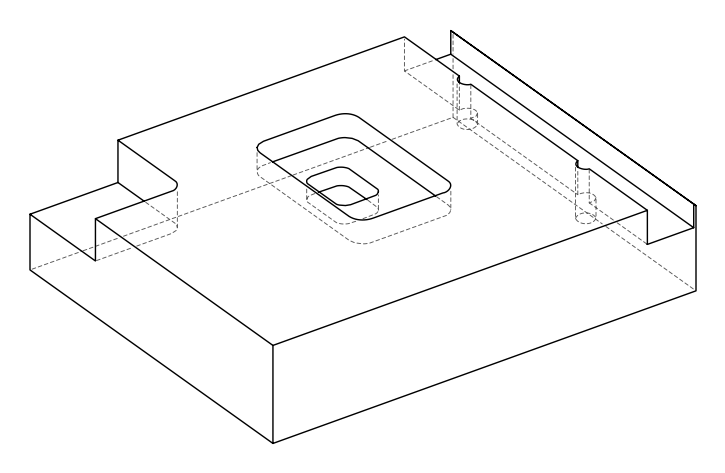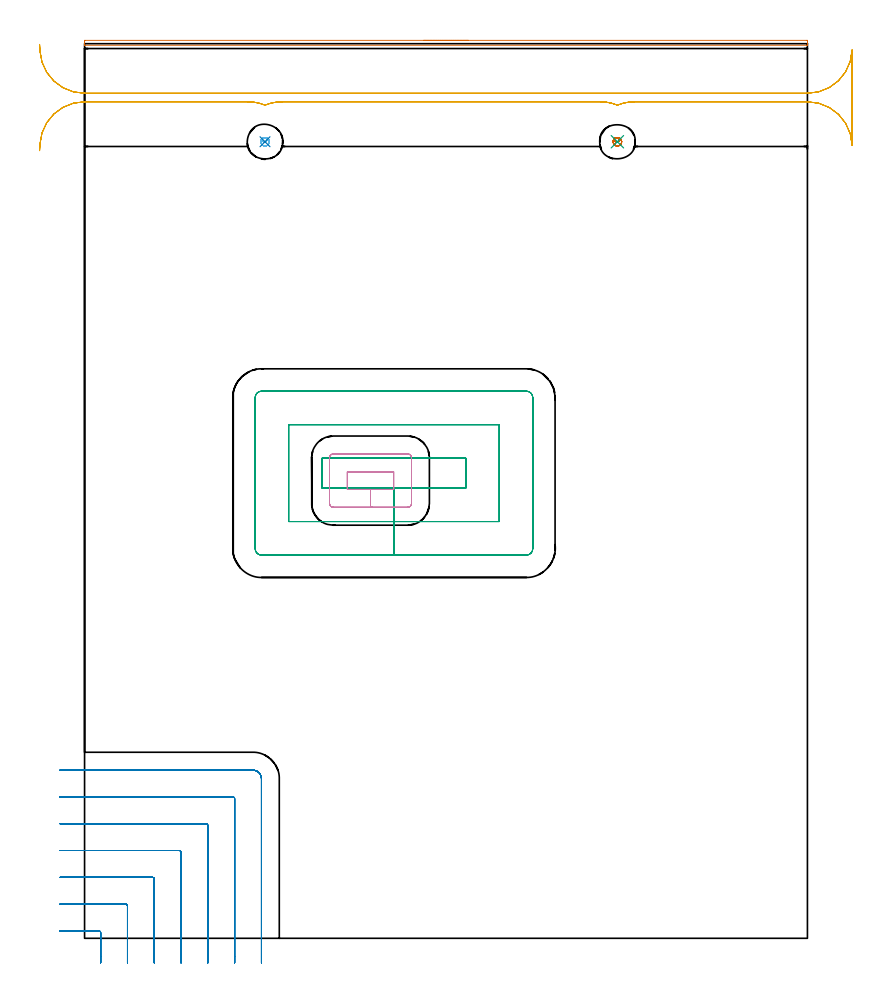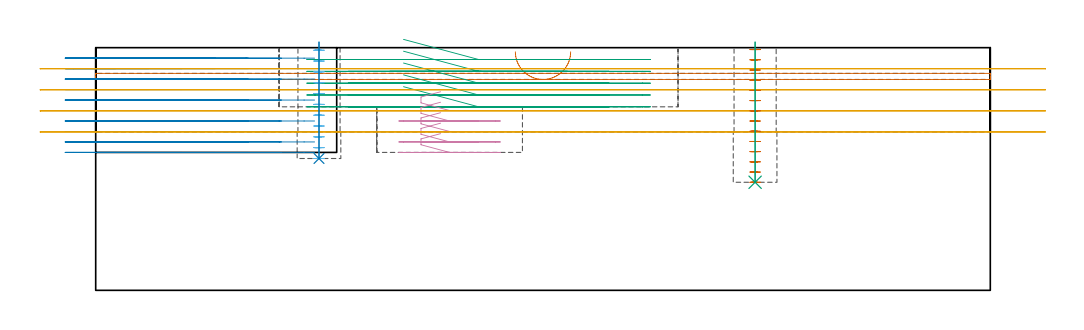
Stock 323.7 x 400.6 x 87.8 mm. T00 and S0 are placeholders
(PLAN: 9 operations, 6 tool changes, 39.4 min)
(1 AREA_MILL | FG_CHAMFER_SURFACE | UGT0205_001 | 2.74 min | 21301 mm3)
(2 MILL_CORNER_NOTCH_RECTANGULAR | CORNER_NOTCH_RECTANGULAR | NXT0201_012 | Follow Part, ap 4, ae 75% | 16.36 min | 274188 mm3)
(3 MILL_RECTANGULAR_POCKET | POCKET_RECTANGULAR_STRAIGHT | UGT0201_094 | Follow Part, ap 5, ae 75% | 9.11 min | 285411 mm3)
(4 MILL_RECTANGULAR_POCKET_1 | POCKET_RECTANGULAR_STRAIGHT_1 | NXT0201_012 | Follow Part, ap 4, ae 75% | 2.38 min | 33362 mm3)
(5 MILL_RECTANGULAR_SLOT | SLOT_RECTANGULAR | UGT0201_019 | Follow Part, ap 10, ae 75% | 6.62 min | 419564 mm3)
(6 MILL_BLIND_HOLE_FROM_SOLID_MATERIAL | STEP1POCKET | NXT0201_011 | Spiral | 0.82 min | 3634 mm3)
(7 MILL_BLIND_HOLE_FROM_SOLID_MATERIAL_1 | STEP1POCKET_1 | NXT0201_011 | Spiral | 1.04 min | 4936 mm3)
(8 BORE_BLIND_HOLE | STEP1POCKET | UGT0332_074 | 0.17 min | 80 mm3)
(9 BORE_BLIND_HOLE_1 | STEP1POCKET_1 | UGT0332_074 | 0.2 min | 1 mm3)
(TOOL UGT0205_001 | Chamfer Mill 20 x 3 x 45 deg. | D20 FL50 Z2)
(TOOL NXT0201_012 | ENDMILL 16mm [2P460-1600-NA 1630] | D16 FL38 Z6)
(TOOL UGT0201_094 | End mill 20 mm | D20 FL38 Z4)
(TOOL UGT0201_019 | End mill 40 mm | D40 FL63 Z6)
(TOOL NXT0201_011 | ENDMILL 12mm [2P460-1200-NA 1630] | D12 FL38 Z6)
(TOOL UGT0332_074 | 15.8 mm Rough Boring Bar | D15.8)
(OP 1 AREA_MILL)
G17 G21 G94 G90
T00 M6
G54
G17 G0 G90 X151.85 Y402.1 S1061 M3
G43 Z97.8 H0
Z86.3
G94 G1 X151.888 Z85.428 F250.
X152.002 Z84.563
X152.191 Z83.712
X152.453 Z82.88
X152.787 Z82.074
X153.19 Z81.3
X153.658 Z80.564
X154.19 Z79.872
X154.779 Z79.229
X155.422 Z78.64
X156.114 Z78.108
X156.85 Z77.64
X157.624 Z77.237
X158.43 Z76.903
X159.262 Z76.641
X160.114 Z76.452
X160.978 Z76.338
X161.85 Z76.3
X323.204
X323.53 Y402.099 Z76.301
X323.648 Y402.095 Z76.303
X323.695 Y402.091 Z76.305
X323.7 Y401.866 Z76.53
Y401.33 Z77.066
Y401. Z77.394
Y400.341 Z78.059
Y400.078 Z78.321
Y399.989 Z78.403
Y399.94 Z78.451
X323.691 Y399.903 Z78.488
X323.53 Y399.9 Z78.5
X0.17
X0.01 Y399.903 Z78.488
X0.003 Y399.987 Z78.404
X0. Y400.078 Z78.321
Y400.34 Z78.059
Y401. Z77.394
Y401.33 Z77.066
X0.003 Y401.866 Z76.53
X0.005 Y402.091 Z76.305
X0.052 Y402.095 Z76.303
X0.17 Y402.099 Z76.301
X161.85 Y402.1 Z76.3
X162.722 Z76.338
X163.586 Z76.452
X164.438 Z76.641
X165.27 Z76.903
X166.076 Z77.237
X166.85 Z77.64
X167.586 Z78.108
X168.278 Z78.64
X168.921 Z79.229
X169.51 Z79.872
X170.042 Z80.564
X170.51 Z81.3
X170.913 Z82.074
X171.247 Z82.88
X171.509 Z83.712
X171.698 Z84.563
X171.812 Z85.428
X171.85 Z86.3
G0 Z97.8
M5
M2
(OP 2 MILL_CORNER_NOTCH_RECTANGULAR)
G17 G21 G94 G90
T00 M6
G54
G17 G0 G90 X7.2 Y-11. S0 M3
G43 Z97.8 H1
Z84.01
G94 G1 Y-8. F250.
Y2.506 F500.
G3 X6.406 Y3.3 R0.8
G1 X-8.
X-11. F250.
G0 Z97.8
X19.2 Y-11.
Z84.01
G1 Y-8.
Y14.505 F500.
G3 X18.405 Y15.3 R0.8
G1 X-8.
X-11. F250.
G0 Z97.8
X31.2 Y-11.
Z84.01
G1 Y-8.
Y26.505 F500.
G3 X30.405 Y27.3 R0.8
G1 X-8.
X-11. F250.
G0 Z97.8
X43.2 Y-11.
Z84.01
G1 Y-8.
Y38.505 F500.
G3 X42.405 Y39.3 R0.8
G1 X-8.
X-11. F250.
G0 Z97.8
X55.2 Y-11.
Z84.01
G1 Y-8.
Y50.504 F500.
G3 X54.404 Y51.3 R0.8
G1 X-8.
X-11. F250.
G0 Z97.8
X67.2 Y-11.
Z84.01
G1 Y-8.
Y62.504 F500.
G3 X66.404 Y63.3 R0.8
G1 X-8.
X-11. F250.
G0 Z97.8
X79.2 Y-11.
Z84.01
G1 Y-8.
Y71.5 F500.
G3 X75.4 Y75.3 R3.8
G1 X-8.
X-11. F250.
G0 Z97.8
X7.2 Y-11.
Z80.22
G1 Y-8.
Y2.506 F500.
G3 X6.406 Y3.3 R0.8
G1 X-8.
X-11. F250.
G0 Z97.8
X19.2 Y-11.
Z80.22
G1 Y-8.
Y14.505 F500.
G3 X18.405 Y15.3 R0.8
G1 X-8.
X-11. F250.
G0 Z97.8
X31.2 Y-11.
Z80.22
G1 Y-8.
Y26.505 F500.
G3 X30.405 Y27.3 R0.8
G1 X-8.
X-11. F250.
G0 Z97.8
X43.2 Y-11.
Z80.22
G1 Y-8.
Y38.505 F500.
G3 X42.405 Y39.3 R0.8
G1 X-8.
X-11. F250.
G0 Z97.8
X55.2 Y-11.
Z80.22
G1 Y-8.
Y50.504 F500.
G3 X54.404 Y51.3 R0.8
G1 X-8.
X-11. F250.
G0 Z97.8
X67.2 Y-11.
Z80.22
G1 Y-8.
Y62.504 F500.
G3 X66.404 Y63.3 R0.8
G1 X-8.
X-11. F250.
G0 Z97.8
X79.2 Y-11.
Z80.22
G1 Y-8.
Y71.5 F500.
G3 X75.4 Y75.3 R3.8
G1 X-8.
X-11. F250.
G0 Z97.8
X7.2 Y-11.
Z76.43
G1 Y-8.
Y2.506 F500.
G3 X6.406 Y3.3 R0.8
G1 X-8.
X-11. F250.
G0 Z97.8
X19.2 Y-11.
Z76.43
G1 Y-8.
Y14.505 F500.
G3 X18.405 Y15.3 R0.8
G1 X-8.
X-11. F250.
G0 Z97.8
X31.2 Y-11.
Z76.43
G1 Y-8.
Y26.505 F500.
G3 X30.405 Y27.3 R0.8
G1 X-8.
X-11. F250.
G0 Z97.8
X43.2 Y-11.
Z76.43
G1 Y-8.
Y38.505 F500.
G3 X42.405 Y39.3 R0.8
G1 X-8.
X-11. F250.
G0 Z97.8
X55.2 Y-11.
Z76.43
G1 Y-8.
Y50.504 F500.
G3 X54.404 Y51.3 R0.8
G1 X-8.
X-11. F250.
G0 Z97.8
X67.2 Y-11.
Z76.43
G1 Y-8.
Y62.504 F500.
G3 X66.404 Y63.3 R0.8
G1 X-8.
X-11. F250.
G0 Z97.8
X79.2 Y-11.
Z76.43
G1 Y-8.
Y71.5 F500.
G3 X75.4 Y75.3 R3.8
G1 X-8.
X-11. F250.
G0 Z97.8
X7.2 Y-11.
Z72.64
G1 Y-8.
Y2.506 F500.
G3 X6.406 Y3.3 R0.8
G1 X-8.
X-11. F250.
G0 Z97.8
X19.2 Y-11.
Z72.64
G1 Y-8.
Y14.505 F500.
G3 X18.405 Y15.3 R0.8
G1 X-8.
X-11. F250.
G0 Z97.8
X31.2 Y-11.
Z72.64
G1 Y-8.
Y26.505 F500.
G3 X30.405 Y27.3 R0.8
G1 X-8.
X-11. F250.
G0 Z97.8
X43.2 Y-11.
Z72.64
G1 Y-8.
Y38.505 F500.
G3 X42.405 Y39.3 R0.8
G1 X-8.
X-11. F250.
G0 Z97.8
X55.2 Y-11.
Z72.64
G1 Y-8.
Y50.504 F500.
G3 X54.404 Y51.3 R0.8
G1 X-8.
X-11. F250.
G0 Z97.8
X67.2 Y-11.
Z72.64
G1 Y-8.
Y62.504 F500.
G3 X66.404 Y63.3 R0.8
G1 X-8.
X-11. F250.
G0 Z97.8
X79.2 Y-11.
Z72.64
G1 Y-8.
Y71.5 F500.
G3 X75.4 Y75.3 R3.8
G1 X-8.
X-11. F250.
G0 Z97.8
X7.2 Y-11.
Z68.85
G1 Y-8.
Y2.506 F500.
G3 X6.406 Y3.3 R0.8
G1 X-8.
X-11. F250.
G0 Z97.8
X19.2 Y-11.
Z68.85
G1 Y-8.
Y14.505 F500.
G3 X18.405 Y15.3 R0.8
G1 X-8.
X-11. F250.
G0 Z97.8
X31.2 Y-11.
Z68.85
G1 Y-8.
Y26.505 F500.
G3 X30.405 Y27.3 R0.8
G1 X-8.
X-11. F250.
G0 Z97.8
X43.2 Y-11.
Z68.85
G1 Y-8.
Y38.505 F500.
G3 X42.405 Y39.3 R0.8
G1 X-8.
X-11. F250.
G0 Z97.8
X55.2 Y-11.
Z68.85
G1 Y-8.
Y50.504 F500.
G3 X54.404 Y51.3 R0.8
G1 X-8.
X-11. F250.
G0 Z97.8
X67.2 Y-11.
Z68.85
G1 Y-8.
Y62.504 F500.
G3 X66.404 Y63.3 R0.8
G1 X-8.
X-11. F250.
G0 Z97.8
X79.2 Y-11.
Z68.85
G1 Y-8.
Y71.5 F500.
G3 X75.4 Y75.3 R3.8
G1 X-8.
X-11. F250.
G0 Z97.8
X7.2 Y-11.
Z65.06
G1 Y-8.
Y2.506 F500.
G3 X6.406 Y3.3 R0.8
G1 X-8.
X-11. F250.
G0 Z97.8
X19.2 Y-11.
Z65.06
G1 Y-8.
Y14.505 F500.
G3 X18.405 Y15.3 R0.8
G1 X-8.
X-11. F250.
G0 Z97.8
X31.2 Y-11.
Z65.06
G1 Y-8.
Y26.505 F500.
G3 X30.405 Y27.3 R0.8
G1 X-8.
X-11. F250.
G0 Z97.8
X43.2 Y-11.
Z65.06
G1 Y-8.
Y38.505 F500.
G3 X42.405 Y39.3 R0.8
G1 X-8.
X-11. F250.
G0 Z97.8
X55.2 Y-11.
Z65.06
G1 Y-8.
Y50.504 F500.
G3 X54.404 Y51.3 R0.8
G1 X-8.
X-11. F250.
G0 Z97.8
X67.2 Y-11.
Z65.06
G1 Y-8.
Y62.504 F500.
G3 X66.404 Y63.3 R0.8
G1 X-8.
X-11. F250.
G0 Z97.8
X79.2 Y-11.
Z65.06
G1 Y-8.
Y71.5 F500.
G3 X75.4 Y75.3 R3.8
G1 X-8.
X-11. F250.
G0 Z97.8
X7.2 Y-11.
Z61.27
G1 Y-8.
Y2.506 F500.
G3 X6.406 Y3.3 R0.8
G1 X-8.
X-11. F250.
G0 Z97.8
X19.2 Y-11.
Z61.27
G1 Y-8.
Y14.505 F500.
G3 X18.405 Y15.3 R0.8
G1 X-8.
X-11. F250.
G0 Z97.8
X31.2 Y-11.
Z61.27
G1 Y-8.
Y26.505 F500.
G3 X30.405 Y27.3 R0.8
G1 X-8.
X-11. F250.
G0 Z97.8
X43.2 Y-11.
Z61.27
G1 Y-8.
Y38.505 F500.
G3 X42.405 Y39.3 R0.8
G1 X-8.
X-11. F250.
G0 Z97.8
X55.2 Y-11.
Z61.27
G1 Y-8.
Y50.504 F500.
G3 X54.404 Y51.3 R0.8
G1 X-8.
X-11. F250.
G0 Z97.8
X67.2 Y-11.
Z61.27
G1 Y-8.
Y62.504 F500.
G3 X66.404 Y63.3 R0.8
G1 X-8.
X-11. F250.
G0 Z97.8
X79.2 Y-11.
Z61.27
G1 Y-8.
Y71.5 F500.
G3 X75.4 Y75.3 R3.8
G1 X-8.
X-11. F250.
G0 Z97.8
X7.2 Y-11.
Z57.48
G1 Y-8.
Y2.506 F500.
G3 X6.406 Y3.3 R0.8
G1 X-8.
X-11. F250.
G0 Z97.8
X19.2 Y-11.
Z57.48
G1 Y-8.
Y14.505 F500.
G3 X18.405 Y15.3 R0.8
G1 X-8.
X-11. F250.
G0 Z97.8
X31.2 Y-11.
Z57.48
G1 Y-8.
Y26.505 F500.
G3 X30.405 Y27.3 R0.8
G1 X-8.
X-11. F250.
G0 Z97.8
X43.2 Y-11.
Z57.48
G1 Y-8.
Y38.505 F500.
G3 X42.405 Y39.3 R0.8
G1 X-8.
X-11. F250.
G0 Z97.8
X55.2 Y-11.
Z57.48
G1 Y-8.
Y50.504 F500.
G3 X54.404 Y51.3 R0.8
G1 X-8.
X-11. F250.
G0 Z97.8
X67.2 Y-11.
Z57.48
G1 Y-8.
Y62.504 F500.
G3 X66.404 Y63.3 R0.8
G1 X-8.
X-11. F250.
G0 Z97.8
X79.2 Y-11.
Z57.48
G1 Y-8.
Y71.5 F500.
G3 X75.4 Y75.3 R3.8
G1 X-8.
X-11. F250.
G0 Z97.8
X7.2 Y-11.
Z53.69
G1 Y-8.
Y2.506 F500.
G3 X6.406 Y3.3 R0.8
G1 X-8.
X-11. F250.
G0 Z97.8
X19.2 Y-11.
Z53.69
G1 Y-8.
Y14.505 F500.
G3 X18.405 Y15.3 R0.8
G1 X-8.
X-11. F250.
G0 Z97.8
X31.2 Y-11.
Z53.69
G1 Y-8.
Y26.505 F500.
G3 X30.405 Y27.3 R0.8
G1 X-8.
X-11. F250.
G0 Z97.8
X43.2 Y-11.
Z53.69
G1 Y-8.
Y38.505 F500.
G3 X42.405 Y39.3 R0.8
G1 X-8.
X-11. F250.
G0 Z97.8
X55.2 Y-11.
Z53.69
G1 Y-8.
Y50.504 F500.
G3 X54.404 Y51.3 R0.8
G1 X-8.
X-11. F250.
G0 Z97.8
X67.2 Y-11.
Z53.69
G1 Y-8.
Y62.504 F500.
G3 X66.404 Y63.3 R0.8
G1 X-8.
X-11. F250.
G0 Z97.8
X79.2 Y-11.
Z53.69
G1 Y-8.
Y71.5 F500.
G3 X75.4 Y75.3 R3.8
G1 X-8.
X-11. F250.
G0 Z97.8
X7.2 Y-11.
Z49.9
G1 Y-8.
Y2.506 F500.
G3 X6.406 Y3.3 R0.8
G1 X-8.
X-11. F250.
G0 Z97.8
X19.2 Y-11.
Z49.9
G1 Y-8.
Y14.505 F500.
G3 X18.405 Y15.3 R0.8
G1 X-8.
X-11. F250.
G0 Z97.8
X31.2 Y-11.
Z49.9
G1 Y-8.
Y26.505 F500.
G3 X30.405 Y27.3 R0.8
G1 X-8.
X-11. F250.
G0 Z97.8
X43.2 Y-11.
Z49.9
G1 Y-8.
Y38.505 F500.
G3 X42.405 Y39.3 R0.8
G1 X-8.
X-11. F250.
G0 Z97.8
X55.2 Y-11.
Z49.9
G1 Y-8.
Y50.504 F500.
G3 X54.404 Y51.3 R0.8
G1 X-8.
X-11. F250.
G0 Z97.8
X67.2 Y-11.
Z49.9
G1 Y-8.
Y62.504 F500.
G3 X66.404 Y63.3 R0.8
G1 X-8.
X-11. F250.
G0 Z97.8
X79.2 Y-11.
Z49.9
G1 Y-8.
Y71.5 F500.
G3 X75.4 Y75.3 R3.8
G1 X-8.
X-11. F250.
G0 Z97.8
M5
M2
(OP 3 MILL_RECTANGULAR_POCKET)
G17 G21 G94 G90
T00 M6
G54
G17 G0 G90 X111.381 Y201.6 S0 M3
G43 Z97.8 H0
Z90.8
G94 G1 X138.55 Z83.52 F250.
X170.7 F500.
Y215.
X106.4
Y201.6
X138.55
Y186.6
X185.7
Y230.
X91.4
Y186.6
X138.55
Y171.6
X197.8
G3 X200.7 Y174.5 R2.9
G1 Y242.1
G3 X197.8 Y245. R2.9
G1 X79.3
G3 X76.4 Y242.1 R2.9
G1 Y174.5
G3 X79.3 Y171.6 R2.9
G1 X138.55
X139.55
G0 X111.381 Y201.6 Z86.52
G1 X138.55 Z79.24 F250.
X170.7 F500.
Y215.
X106.4
Y201.6
X138.55
Y186.6
X185.7
Y230.
X91.4
Y186.6
X138.55
Y171.6
X197.8
G3 X200.7 Y174.5 R2.9
G1 Y242.1
G3 X197.8 Y245. R2.9
G1 X79.3
G3 X76.4 Y242.1 R2.9
G1 Y174.5
G3 X79.3 Y171.6 R2.9
G1 X138.55
X139.55
G0 X111.381 Y201.6 Z82.24
G1 X138.55 Z74.96 F250.
X170.7 F500.
Y215.
X106.4
Y201.6
X138.55
Y186.6
X185.7
Y230.
X91.4
Y186.6
X138.55
Y171.6
X197.8
G3 X200.7 Y174.5 R2.9
G1 Y242.1
G3 X197.8 Y245. R2.9
G1 X79.3
G3 X76.4 Y242.1 R2.9
G1 Y174.5
G3 X79.3 Y171.6 R2.9
G1 X138.55
X139.55
G0 X111.381 Y201.6 Z77.96
G1 X138.55 Z70.68 F250.
X170.7 F500.
Y215.
X106.4
Y201.6
X138.55
Y186.6
X185.7
Y230.
X91.4
Y186.6
X138.55
Y171.6
X197.8
G3 X200.7 Y174.5 R2.9
G1 Y242.1
G3 X197.8 Y245. R2.9
G1 X79.3
G3 X76.4 Y242.1 R2.9
G1 Y174.5
G3 X79.3 Y171.6 R2.9
G1 X138.55
X139.55
G0 X111.381 Y201.6 Z73.68
G1 X138.55 Z66.4 F250.
X170.7 F500.
Y215.
X106.4
Y201.6
X138.55
Y186.6
X185.7
Y230.
X91.4
Y186.6
X138.55
Y171.6
X197.8
G3 X200.7 Y174.5 R2.9
G1 Y242.1
G3 X197.8 Y245. R2.9
G1 X79.3
G3 X76.4 Y242.1 R2.9
G1 Y174.5
G3 X79.3 Y171.6 R2.9
G1 X138.55
X139.55
G0 Z97.8
M5
M2
(OP 4 MILL_RECTANGULAR_POCKET_1)
G17 G21 G94 G90
T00 M6
G54
G17 G0 G90 X124.791 Y208.9 S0 M3
G43 Z97.8 H1
Z71.85
G94 G1 X117.7 Z69.95 F250.
Y201. Z67.833
X128.05 Z65.06
X138.4 F500.
Y208.9
X117.7
Y201.
X128.05
Y193.
X144.7
G3 X146.4 Y194.7 R1.7
G1 Y215.2
G3 X144.7 Y216.9 R1.7
G1 X111.4
G3 X109.7 Y215.2 R1.7
G1 Y194.7
G3 X111.4 Y193. R1.7
G1 X128.05
X129.05
G0 X124.791 Y208.9 Z68.06
G1 X117.7 Z66.16 F250.
Y201. Z64.043
X128.05 Z61.27
X138.4 F500.
Y208.9
X117.7
Y201.
X128.05
Y193.
X144.7
G3 X146.4 Y194.7 R1.7
G1 Y215.2
G3 X144.7 Y216.9 R1.7
G1 X111.4
G3 X109.7 Y215.2 R1.7
G1 Y194.7
G3 X111.4 Y193. R1.7
G1 X128.05
X129.05
G0 X124.791 Y208.9 Z64.27
G1 X117.7 Z62.37 F250.
Y201. Z60.253
X128.05 Z57.48
X138.4 F500.
Y208.9
X117.7
Y201.
X128.05
Y193.
X144.7
G3 X146.4 Y194.7 R1.7
G1 Y215.2
G3 X144.7 Y216.9 R1.7
G1 X111.4
G3 X109.7 Y215.2 R1.7
G1 Y194.7
G3 X111.4 Y193. R1.7
G1 X128.05
X129.05
G0 X124.791 Y208.9 Z60.48
G1 X117.7 Z58.58 F250.
Y201. Z56.463
X128.05 Z53.69
X138.4 F500.
Y208.9
X117.7
Y201.
X128.05
Y193.
X144.7
G3 X146.4 Y194.7 R1.7
G1 Y215.2
G3 X144.7 Y216.9 R1.7
G1 X111.4
G3 X109.7 Y215.2 R1.7
G1 Y194.7
G3 X111.4 Y193. R1.7
G1 X128.05
X129.05
G0 X124.791 Y208.9 Z56.69
G1 X117.7 Z54.79 F250.
Y201. Z52.673
X128.05 Z49.9
X138.4 F500.
Y208.9
X117.7
Y201.
X128.05
Y193.
X144.7
G3 X146.4 Y194.7 R1.7
G1 Y215.2
G3 X144.7 Y216.9 R1.7
G1 X111.4
G3 X109.7 Y215.2 R1.7
G1 Y194.7
G3 X111.4 Y193. R1.7
G1 X128.05
X129.05
G0 Z97.8
M5
M2
(OP 5 MILL_RECTANGULAR_SLOT)
G17 G21 G94 G90
T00 M6
G54
G17 G0 G90 X-20.134 Y352.7 S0 M3
G43 Z97.8 H0
Z80.175
G94 G1 X-19.97 Y355.695 F250.
G2 X0. Y374.6 R20. F500.
G1 X73.184
G2 X80.8 Y373.093 R20.
X88.416 Y374.6 R20.
G1 X230.984
G2 X238.6 Y373.093 R20.
X246.216 Y374.6 R20.
G1 X323.7
G2 X343.69 Y355.232 R20.
G1 X343.7
Y396.747
G3 X343.694 Y397.205 R20.
G1 X343.664
G2 X323.7 Y378.4 R20.
G1 X0.
G2 X-19.964 Y397.205 R20.
G1 X-20.144 Y400.199 F250.
G0 X-20.134 Y352.7 Z72.55
G1 X-19.97 Y355.695
G2 X0. Y374.6 R20. F500.
G1 X73.184
G2 X80.8 Y373.093 R20.
X88.416 Y374.6 R20.
G1 X230.984
G2 X238.6 Y373.093 R20.
X246.216 Y374.6 R20.
G1 X323.7
G2 X343.69 Y355.232 R20.
G1 Y397.768
G2 X323.7 Y378.4 R20.
G1 X0.
G2 X-19.97 Y397.305 R20.
G1 X-20.134 Y400.3 F250.
G0 Y352.7 Z64.925
G1 X-19.97 Y355.695
G2 X0. Y374.6 R20. F500.
G1 X73.184
G2 X80.8 Y373.093 R20.
X88.416 Y374.6 R20.
G1 X230.984
G2 X238.6 Y373.093 R20.
X246.216 Y374.6 R20.
G1 X323.7
G2 X343.69 Y355.232 R20.
G1 Y397.768
G2 X323.7 Y378.4 R20.
G1 X0.
G2 X-19.97 Y397.305 R20.
G1 X-20.134 Y400.3 F250.
G0 Y352.7 Z57.3
G1 X-19.97 Y355.695
G2 X0. Y374.6 R20. F500.
G1 X73.184
G2 X80.8 Y373.093 R20.
X88.416 Y374.6 R20.
G1 X230.984
G2 X238.6 Y373.093 R20.
X246.216 Y374.6 R20.
G1 X323.7
G2 X343.69 Y355.232 R20.
G1 Y397.768
G2 X323.7 Y378.4 R20.
G1 X0.
G2 X-19.97 Y397.305 R20.
G1 X-20.134 Y400.3 F250.
G0 Z97.8
M5
M2
(OP 6 MILL_BLIND_HOLE_FROM_SOLID_MATERIAL)
G17 G21 G94 G90
T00 M6
G54
G17 G0 G90 X80.8 Y356.7 S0 M3
G43 Z97.8 H1
Z86.882
G94 G3 X81.548 Y357.852 R0.819 F250.
X80.027 Y358.436 R1.152
X79.064 Y355.927 R1.9
X80.027 Y358.436 R-1.9
X79.546 Y357.181 R0.95
X80.8 Y356.7 R0.95
G0 Z82.964
G3 X81.548 Y357.852 R0.819
X80.027 Y358.436 R1.152
X79.064 Y355.927 R1.9
X80.027 Y358.436 R-1.9
X79.546 Y357.181 R0.95
X80.8 Y356.7 R0.95
G0 Z79.045
G3 X81.548 Y357.852 R0.819
X80.027 Y358.436 R1.152
X79.064 Y355.927 R1.9
X80.027 Y358.436 R-1.9
X79.546 Y357.181 R0.95
X80.8 Y356.7 R0.95
G0 Z75.127
G3 X81.548 Y357.852 R0.819
X80.027 Y358.436 R1.152
X79.064 Y355.927 R1.9
X80.027 Y358.436 R-1.9
X79.546 Y357.181 R0.95
X80.8 Y356.7 R0.95
G0 Z71.209
G3 X81.548 Y357.852 R0.819
X80.027 Y358.436 R1.152
X79.064 Y355.927 R1.9
X80.027 Y358.436 R-1.9
X79.546 Y357.181 R0.95
X80.8 Y356.7 R0.95
G0 Z67.291
G3 X81.548 Y357.852 R0.819
X80.027 Y358.436 R1.152
X79.064 Y355.927 R1.9
X80.027 Y358.436 R-1.9
X79.546 Y357.181 R0.95
X80.8 Y356.7 R0.95
G0 Z63.373
G3 X81.548 Y357.852 R0.819
X80.027 Y358.436 R1.152
X79.064 Y355.927 R1.9
X80.027 Y358.436 R-1.9
X79.546 Y357.181 R0.95
X80.8 Y356.7 R0.95
G0 Z59.455
G3 X81.548 Y357.852 R0.819
X80.027 Y358.436 R1.152
X79.064 Y355.927 R1.9
X80.027 Y358.436 R-1.9
X79.546 Y357.181 R0.95
X80.8 Y356.7 R0.95
G0 Z55.536
G3 X81.548 Y357.852 R0.819
X80.027 Y358.436 R1.152
X79.064 Y355.927 R1.9
X80.027 Y358.436 R-1.9
X79.546 Y357.181 R0.95
X80.8 Y356.7 R0.95
G0 Z51.618
G3 X81.548 Y357.852 R0.819
X80.027 Y358.436 R1.152
X79.064 Y355.927 R1.9
X80.027 Y358.436 R-1.9
X79.546 Y357.181 R0.95
X80.8 Y356.7 R0.95
G0 Z47.7
G3 X81.548 Y357.852 R0.819
X80.027 Y358.436 R1.152
X79.064 Y355.927 R1.9
X80.027 Y358.436 R-1.9
X79.546 Y357.181 R0.95
X80.8 Y356.7 R0.95
G0 Z97.8
M5
M2
(OP 7 MILL_BLIND_HOLE_FROM_SOLID_MATERIAL_1)
G17 G21 G94 G90
T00 M6
G54
G17 G0 G90 X238.6 Y356.7 S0 M3
G43 Z97.8 H1
Z87.107
G94 G3 X239.348 Y357.852 R0.819 F250.
X237.827 Y358.436 R1.152
X236.864 Y355.927 R1.9
X237.827 Y358.436 R-1.9
X237.346 Y357.181 R0.95
X238.6 Y356.7 R0.95
G0 Z83.414
G3 X239.348 Y357.852 R0.819
X237.827 Y358.436 R1.152
X236.864 Y355.927 R1.9
X237.827 Y358.436 R-1.9
X237.346 Y357.181 R0.95
X238.6 Y356.7 R0.95
G0 Z79.721
G3 X239.348 Y357.852 R0.819
X237.827 Y358.436 R1.152
X236.864 Y355.927 R1.9
X237.827 Y358.436 R-1.9
X237.346 Y357.181 R0.95
X238.6 Y356.7 R0.95
G0 Z76.029
G3 X239.348 Y357.852 R0.819
X237.827 Y358.436 R1.152
X236.864 Y355.927 R1.9
X237.827 Y358.436 R-1.9
X237.346 Y357.181 R0.95
X238.6 Y356.7 R0.95
G0 Z72.336
G3 X239.348 Y357.852 R0.819
X237.827 Y358.436 R1.152
X236.864 Y355.927 R1.9
X237.827 Y358.436 R-1.9
X237.346 Y357.181 R0.95
X238.6 Y356.7 R0.95
G0 Z68.643
G3 X239.348 Y357.852 R0.819
X237.827 Y358.436 R1.152
X236.864 Y355.927 R1.9
X237.827 Y358.436 R-1.9
X237.346 Y357.181 R0.95
X238.6 Y356.7 R0.95
G0 Z64.95
G3 X239.348 Y357.852 R0.819
X237.827 Y358.436 R1.152
X236.864 Y355.927 R1.9
X237.827 Y358.436 R-1.9
X237.346 Y357.181 R0.95
X238.6 Y356.7 R0.95
G0 Z61.257
G3 X239.348 Y357.852 R0.819
X237.827 Y358.436 R1.152
X236.864 Y355.927 R1.9
X237.827 Y358.436 R-1.9
X237.346 Y357.181 R0.95
X238.6 Y356.7 R0.95
G0 Z57.564
G3 X239.348 Y357.852 R0.819
X237.827 Y358.436 R1.152
X236.864 Y355.927 R1.9
X237.827 Y358.436 R-1.9
X237.346 Y357.181 R0.95
X238.6 Y356.7 R0.95
G0 Z53.871
G3 X239.348 Y357.852 R0.819
X237.827 Y358.436 R1.152
X236.864 Y355.927 R1.9
X237.827 Y358.436 R-1.9
X237.346 Y357.181 R0.95
X238.6 Y356.7 R0.95
G0 Z50.179
G3 X239.348 Y357.852 R0.819
X237.827 Y358.436 R1.152
X236.864 Y355.927 R1.9
X237.827 Y358.436 R-1.9
X237.346 Y357.181 R0.95
X238.6 Y356.7 R0.95
G0 Z46.486
G3 X239.348 Y357.852 R0.819
X237.827 Y358.436 R1.152
X236.864 Y355.927 R1.9
X237.827 Y358.436 R-1.9
X237.346 Y357.181 R0.95
X238.6 Y356.7 R0.95
G0 Z42.793
G3 X239.348 Y357.852 R0.819
X237.827 Y358.436 R1.152
X236.864 Y355.927 R1.9
X237.827 Y358.436 R-1.9
X237.346 Y357.181 R0.95
X238.6 Y356.7 R0.95
G0 Z39.1
G3 X239.348 Y357.852 R0.819
X237.827 Y358.436 R1.152
X236.864 Y355.927 R1.9
X237.827 Y358.436 R-1.9
X237.346 Y357.181 R0.95
X238.6 Y356.7 R0.95
G0 Z97.8
M5
M2
(OP 8 BORE_BLIND_HOLE)
G17 G21 G94 G90
T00 M6
G54
G17 G0 G90 X80.8 Y356.7 S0 M3
G43 Z97.8 H0
G94 G85 G98 Z47.7 F250. R89.8
G80
M5
M2
(OP 9 BORE_BLIND_HOLE_1)
G17 G21 G94 G90
T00 M6
G54
G17 G0 G90 X238.6 Y356.7 S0 M3
G43 Z97.8 H0
G94 G85 G98 Z39.1 F250. R89.8
G80
M5
M2
